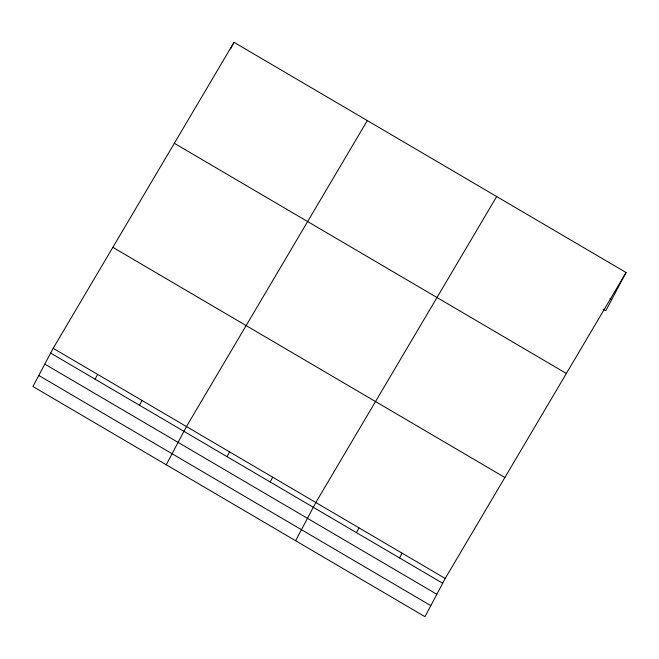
<?xml version="1.0" encoding="UTF-8"?>
<svg xmlns="http://www.w3.org/2000/svg" width="659" height="659" viewBox="0 0 659 659"><rect width="100%" height="100%" fill="white"/><g stroke="black" fill="none" stroke-linecap="round" stroke-linejoin="round"><path stroke-width="0.99" d="M53.173 348.306L32.95 386.503L424.981 616.676L445.204 578.478L626.05 272.497L234.019 42.324L53.173 348.306L445.204 578.478M230.592 48.799L231.49 47.102M231.91 46.303L234.019 42.324M95.077 379.164L97.606 374.394M139.51 405.252L142.039 400.474M166.241 464.76L186.464 426.562L367.31 120.581M227.058 456.662L229.587 451.885M270.182 481.976L272.711 477.198M295.611 540.718L315.834 502.52L496.68 196.539M356.428 532.62L358.957 527.843M399.552 557.934L402.081 553.156M626.05 272.497L605.827 310.694L603.183 309.145M609.904 298.634L611.667 299.664M174.338 143.3L566.369 373.472M112.854 247.331L504.885 477.503M50.644 353.084L442.675 583.256M44.804 364.114L436.835 594.286M38.79 375.473L430.821 605.646"/></g></svg>
